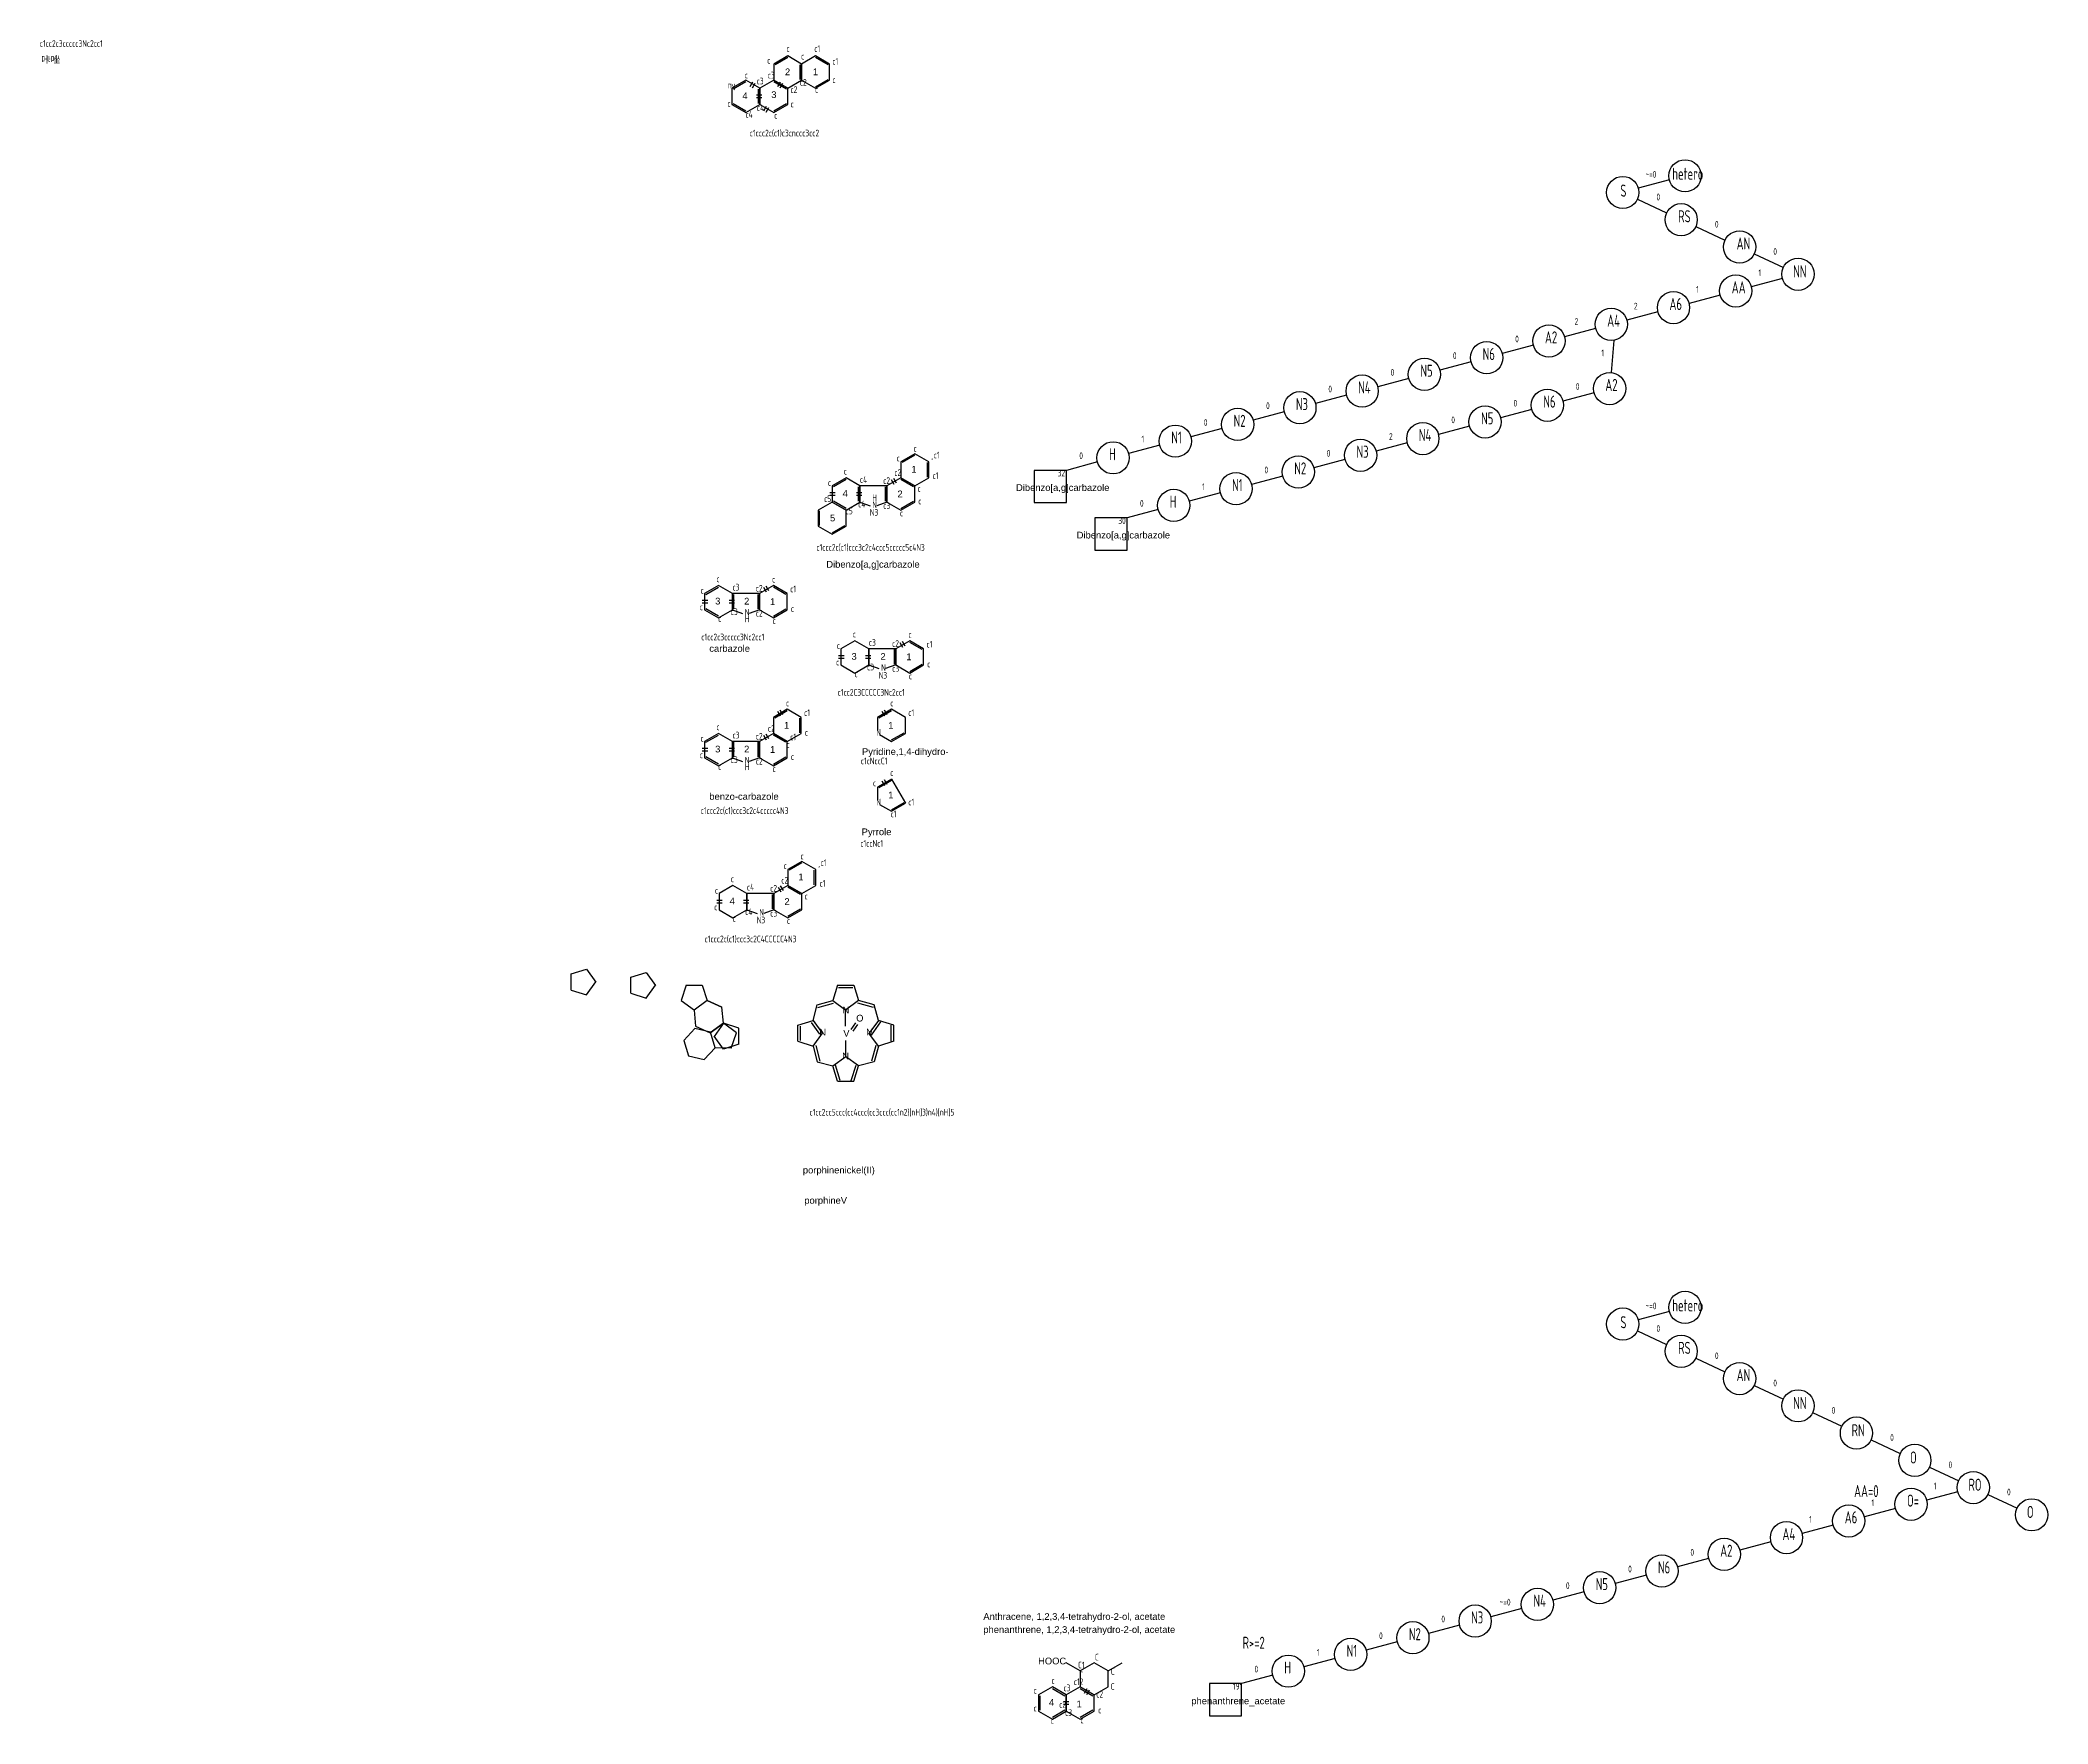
# Model space of a CAD drawing. Header units: millimetres. Extents: x 1948 to 8157, y -969 to 2597.
# Drawn here: x 2259 to 3006, y -390 to 236 of the extents above; entities that cross this region are included whole.
import ezdxf

# ---------------------------------------------------------------- set-up
doc = ezdxf.new("R2010")
doc.units = ezdxf.units.MM
doc.linetypes.add('ACAD_ISO07W100', pattern=[3, 0, -3])
doc.layers.add('text', color=7, linetype='ACAD_ISO07W100')
doc.layers.add('打断层', color=30, linetype='Continuous')
doc.styles.get("Standard").update_dxf_attribs({"font": 'arial.ttf'})
doc.styles.add('text', font='hzs.shx', dxfattribs={"width": 0.75, "bigfont": 'hztx.shx'})

msp = doc.modelspace()

# ---------------------------------------------------------------- linework, layer by layer
for p, q in [((2865.17, 184.24), (2853.58, 181.14)), ((2853.22, 177.05), (2864.1, 171.98)), ((2874.98, 166.91), (2885.85, 161.84)), ((2896.73, 156.76), (2907.6, 151.69)), ((2907.25, 147.6), (2895.65, 144.5)), ((2860.88, 135.18), (2849.29, 132.08)), ((2884.06, 141.39), (2872.47, 138.29)), ((2837.7, 128.97), (2826.11, 125.86)), ((2814.52, 122.76), (2802.93, 119.65)), ((2844.47, 124.54), (2843.42, 112.59)), ((2791.33, 116.55), (2779.74, 113.44)), ((2768.15, 110.33), (2756.56, 107.23)), ((2837.1, 105.06), (2825.51, 101.95)), ((2721.79, 97.91), (2710.2, 94.81)), ((2744.97, 104.12), (2733.38, 101.02)), ((2813.92, 98.85), (2802.33, 95.74)), ((2698.61, 91.7), (2687.01, 88.59)), ((2790.74, 92.64), (2779.15, 89.53)), ((2675.42, 85.49), (2663.83, 82.38)), ((2767.56, 86.43), (2755.96, 83.32)), ((2652.24, 79.28), (2640.65, 76.17)), ((2744.37, 80.21), (2732.78, 77.11)), ((2573.8, 70.36), (2563.8, 70.36)), ((2698.01, 67.79), (2686.42, 64.68)), ((2721.19, 74), (2709.6, 70.9)), ((2563.8, 64.36), (2567.56, 62.99)), ((2573.8, 64.36), (2570.04, 62.99)), ((2674.83, 61.58), (2663.24, 58.47)), ((2526.36, 30.29), (2516.36, 30.29)), ((2516.36, 24.29), (2520.11, 22.93)), ((2526.36, 24.29), (2522.6, 22.93)), ((2577.12, 9.72), (2567.12, 9.72)), ((2567.12, 3.72), (2570.87, 2.35)), ((2577.12, 3.72), (2573.36, 2.35)), ((2526.36, -24.78), (2516.36, -24.78)), ((2516.36, -30.78), (2520.11, -32.15)), ((2526.36, -30.78), (2522.6, -32.15)), ((2575.55, -38.72), (2580.75, -47.72)), ((2531.72, -81.37), (2521.72, -81.37)), ((2521.72, -87.37), (2525.48, -88.74)), ((2531.72, -87.37), (2527.97, -88.74)), ((2456.27, -111.29), (2462, -109.49)), ((2456.27, -117.29), (2456.27, -111.29)), ((2462, -109.49), (2465.49, -114.37)), ((2478.44, -112.49), (2484.16, -110.68)), ((2484.16, -110.68), (2487.66, -115.56)), ((2456.27, -117.29), (2462, -119.1)), ((2462, -119.1), (2465.49, -114.22)), ((2478.44, -118.49), (2478.44, -112.49)), ((2478.44, -118.49), (2484.16, -120.29)), ((2484.16, -120.29), (2487.66, -115.41)), ((2499.1, -115.49), (2497.29, -121.21)), ((2499.1, -115.49), (2505.1, -115.49)), ((2505.1, -115.49), (2506.9, -121.21)), ((2555.49, -115.49), (2553.69, -121.21)), ((2555.49, -115.49), (2561.49, -115.49)), ((2561.16, -116.49), (2555.82, -116.49)), ((2561.49, -115.49), (2563.3, -121.21)), ((2497.29, -121.21), (2502.17, -124.7)), ((2506.9, -121.21), (2502.02, -124.7)), ((2506.9, -121.21), (2512.37, -123.69)), ((2546.34, -128.56), (2547.89, -122.76)), ((2547.89, -122.76), (2553.69, -121.21)), ((2548.15, -123.73), (2553.95, -122.17)), ((2553.69, -121.21), (2558.57, -124.7)), ((2563.3, -121.21), (2558.42, -124.7)), ((2558.42, -130.7), (2558.42, -124.7)), ((2568.83, -123.73), (2563.04, -122.17)), ((2569.09, -122.76), (2563.3, -121.21)), ((2570.64, -128.56), (2569.09, -122.76)), ((2512.95, -129.66), (2508.07, -133.15)), ((2512.95, -129.66), (2509.46, -134.54)), ((2512.95, -139.27), (2509.46, -134.39)), ((2517.79, -133.21), (2512.95, -129.66)), ((2518.68, -131.46), (2512.95, -129.66)), ((2515.85, -138.89), (2517.79, -133.21)), ((2518.68, -137.46), (2518.68, -131.46)), ((2540.62, -130.36), (2546.34, -128.56)), ((2540.62, -136.36), (2540.62, -130.36)), ((2541.62, -136.03), (2541.62, -130.69)), ((2548.88, -133.65), (2545.71, -129.34)), ((2546.34, -128.56), (2549.83, -133.43)), ((2546.34, -138.16), (2549.83, -133.29)), ((2562.12, -129.52), (2560.37, -131.96)), ((2562.93, -130.1), (2561.19, -132.54)), ((2570.64, -128.56), (2567.15, -133.43)), ((2570.64, -138.16), (2567.15, -133.29)), ((2571.46, -129.14), (2567.97, -134.02)), ((2576.37, -130.36), (2570.64, -128.56)), ((2575.37, -136.36), (2575.37, -130.36)), ((2576.37, -136.36), (2576.37, -130.36)), ((2509.86, -138.75), (2505.75, -143.13)), ((2515.85, -138.89), (2509.86, -138.75)), ((2518.68, -137.46), (2512.95, -139.27)), ((2540.62, -136.36), (2546.34, -138.16)), ((2546.34, -138.16), (2547.89, -143.96)), ((2547.31, -137.91), (2548.86, -143.7)), ((2558.49, -142.07), (2558.49, -136.07)), ((2569.68, -137.91), (2568.13, -143.7)), ((2570.64, -138.16), (2569.09, -143.96)), ((2576.37, -136.36), (2570.64, -138.16)), ((2547.89, -143.96), (2553.69, -145.51)), ((2553.69, -145.51), (2558.57, -142.02)), ((2555.49, -151.24), (2553.69, -145.51)), ((2556.45, -150.93), (2554.64, -145.21)), ((2563.3, -145.51), (2558.42, -142.02)), ((2560.54, -150.93), (2562.34, -145.21)), ((2561.49, -151.24), (2563.3, -145.51)), ((2569.09, -143.96), (2563.3, -145.51)), ((2555.49, -151.24), (2561.49, -151.24)), ((2865.17, -236.94), (2853.58, -240.05)), ((2853.22, -244.14), (2864.1, -249.21)), ((2874.98, -254.28), (2885.85, -259.35)), ((2896.73, -264.42), (2907.6, -269.49)), ((2918.48, -274.57), (2929.35, -279.64)), ((2940.23, -284.71), (2951.11, -289.78)), ((2961.98, -294.85), (2972.86, -299.92)), ((2972.5, -304.01), (2960.91, -307.12)), ((2983.73, -304.99), (2994.61, -310.07)), ((2949.32, -310.22), (2937.73, -313.33)), ((2926.13, -316.43), (2914.54, -319.54)), ((2879.77, -328.86), (2868.18, -331.96)), ((2902.95, -322.65), (2891.36, -325.75)), ((2856.59, -335.07), (2845, -338.17)), ((2833.41, -341.28), (2821.81, -344.39)), ((2810.22, -347.49), (2798.63, -350.6)), ((2787.04, -353.7), (2775.45, -356.81)), ((2740.68, -366.13), (2729.09, -369.23)), ((2763.86, -359.92), (2752.27, -363.02)), ((2645.81, -370.63), (2640.61, -367.63)), ((2656.2, -370.63), (2661.4, -367.63)), ((2717.49, -372.34), (2705.9, -375.44))]:
    msp.add_line(p, q)
for points in [[(2531.69, 227.39), (2531.69, 221.39), (2536.89, 218.39), (2542.09, 221.39), (2542.09, 227.39), (2536.89, 230.39)], [(2542.09, 227.39), (2542.09, 221.39), (2547.28, 218.39), (2552.48, 221.39), (2552.48, 227.39), (2547.28, 230.39)], [(2516.1, 218.39), (2516.1, 212.39), (2521.3, 209.39), (2526.5, 212.39), (2526.5, 218.39), (2521.3, 221.39)], [(2526.5, 218.39), (2526.5, 212.39), (2531.69, 209.39), (2536.89, 212.39), (2536.89, 218.39), (2531.69, 221.39)], [(2579, 79.36), (2579, 73.36), (2584.19, 70.36), (2589.39, 73.36), (2589.39, 79.36), (2584.19, 82.36)], [(2628.65, 76.17), (2628.65, 64.17), (2640.65, 64.17), (2640.65, 76.17)], [(2553.41, 70.36), (2553.41, 64.36), (2558.61, 61.36), (2563.8, 64.36), (2563.8, 70.36), (2558.61, 73.36)], [(2573.8, 70.36), (2573.8, 64.36), (2579, 61.36), (2584.19, 64.36), (2584.19, 70.36), (2579, 73.36)], [(2548.21, 61.36), (2548.21, 55.36), (2553.41, 52.36), (2558.61, 55.36), (2558.61, 61.36), (2553.41, 64.36)], [(2651.24, 58.47), (2651.24, 46.47), (2663.24, 46.47), (2663.24, 58.47)], [(2505.96, 30.29), (2505.96, 24.29), (2511.16, 21.29), (2516.36, 24.29), (2516.36, 30.29), (2511.16, 33.29)], [(2526.36, 30.29), (2526.36, 24.29), (2531.55, 21.29), (2536.75, 24.29), (2536.75, 30.29), (2531.55, 33.29)], [(2556.72, 9.72), (2556.72, 3.72), (2561.92, 0.72), (2567.12, 3.72), (2567.12, 9.72), (2561.92, 12.72)], [(2577.12, 9.72), (2577.12, 3.72), (2582.31, 0.72), (2587.51, 3.72), (2587.51, 9.72), (2582.31, 12.72)], [(2531.55, -15.78), (2531.55, -21.78), (2536.75, -24.78), (2541.94, -21.78), (2541.94, -15.78), (2536.75, -12.78)], [(2505.96, -24.78), (2505.96, -30.78), (2511.16, -33.78), (2516.36, -30.78), (2516.36, -24.78), (2511.16, -21.78)], [(2526.36, -24.78), (2526.36, -30.78), (2531.55, -33.78), (2536.75, -30.78), (2536.75, -24.78), (2531.55, -21.78)], [(2536.92, -72.37), (2536.92, -78.37), (2542.12, -81.37), (2547.31, -78.37), (2547.31, -72.37), (2542.12, -69.37)], [(2511.33, -81.37), (2511.33, -87.37), (2516.53, -90.37), (2521.72, -87.37), (2521.72, -81.37), (2516.53, -78.37)], [(2531.72, -81.37), (2531.72, -87.37), (2536.92, -90.37), (2542.12, -87.37), (2542.12, -81.37), (2536.92, -78.37)], [(2506.9, -121.21), (2502.02, -124.7), (2502.61, -130.67), (2508.07, -133.15), (2512.95, -129.66), (2512.37, -123.69)], [(2508.12, -133.01), (2502.28, -131.64), (2498.17, -136.01), (2499.91, -141.76), (2505.75, -143.13), (2509.86, -138.75)], [(2645.81, -370.63), (2645.81, -376.63), (2651.01, -379.63), (2656.2, -376.63), (2656.2, -370.63), (2651.01, -367.63)], [(2630.22, -379.63), (2630.22, -385.63), (2635.42, -388.63), (2640.61, -385.63), (2640.61, -379.63), (2635.42, -376.63)], [(2640.61, -379.63), (2640.61, -385.63), (2645.81, -388.63), (2651.01, -385.63), (2651.01, -379.63), (2645.81, -376.63)], [(2693.9, -375.44), (2693.9, -387.44), (2705.9, -387.44), (2705.9, -375.44)]]:
    msp.add_lwpolyline(points, close=True)
for points in [[(2536.89, 229.81), (2532.19, 227.1)], [(2541.59, 221.68), (2541.59, 227.1)], [(2551.98, 227.1), (2547.28, 229.81)], [(2521.3, 220.81), (2516.6, 218.1)], [(2526, 212.68), (2526, 218.1)], [(2536.39, 218.1), (2531.69, 220.81)], [(2547.28, 218.96), (2551.98, 221.68)], [(2516.6, 212.68), (2521.3, 209.96)], [(2531.69, 209.96), (2536.39, 212.68)], [(2584.19, 81.78), (2579.5, 79.07)], [(2588.89, 73.65), (2588.89, 79.07)], [(2558.61, 72.78), (2553.91, 70.07)], [(2563.3, 64.65), (2563.3, 70.07)], [(2563.8, 70.36), (2563.8, 64.36)], [(2573.3, 64.65), (2573.3, 70.07)], [(2573.8, 64.36), (2573.8, 70.36)], [(2583.69, 70.07), (2579, 72.78)], [(2548.71, 55.65), (2548.71, 61.07)], [(2558.61, 61.94), (2553.91, 64.65)], [(2579, 61.94), (2583.69, 64.65)], [(2553.41, 52.94), (2558.11, 55.65)], [(2506.46, 30.01), (2511.16, 32.72)], [(2516.36, 30.29), (2516.36, 24.29)], [(2516.86, 24.58), (2516.86, 30.01)], [(2525.86, 24.58), (2525.86, 30.01)], [(2526.36, 24.29), (2526.36, 30.29)], [(2536.25, 30.01), (2531.55, 32.72)], [(2511.16, 21.87), (2506.46, 24.58)], [(2531.55, 21.87), (2536.25, 24.58)], [(2567.12, 9.72), (2567.12, 3.72)], [(2576.62, 4.01), (2576.62, 9.43)], [(2577.12, 3.72), (2577.12, 9.72)], [(2587.01, 9.43), (2582.31, 12.14)], [(2582.31, 1.3), (2587.01, 4.01)], [(2536.75, -13.36), (2532.05, -16.07)], [(2571.11, -22.21), (2575.55, -24.78), (2580.75, -21.78), (2580.75, -15.78), (2575.55, -12.78), (2570.36, -15.78), (2570.36, -20.54)], [(2575.55, -13.36), (2570.86, -16.07)], [(2506.46, -25.07), (2511.16, -22.36)], [(2536.25, -25.07), (2531.55, -22.36)], [(2541.44, -21.49), (2541.44, -16.07)], [(2575.55, -24.2), (2580.25, -21.49)], [(2516.36, -24.78), (2516.36, -30.78)], [(2516.86, -30.49), (2516.86, -25.07)], [(2525.86, -30.49), (2525.86, -25.07)], [(2526.36, -30.78), (2526.36, -24.78)], [(2511.16, -33.2), (2506.46, -30.49)], [(2531.55, -33.2), (2536.25, -30.49)], [(2575.55, -38.72), (2570.36, -41.72), (2570.36, -46.48)], [(2575.55, -39.3), (2570.86, -42.01)], [(2571.11, -48.15), (2575.55, -50.72), (2580.75, -47.72)], [(2575.55, -50.14), (2580.25, -47.43)], [(2542.12, -69.95), (2537.42, -72.66)], [(2546.81, -78.08), (2546.81, -72.66)], [(2521.72, -81.37), (2521.72, -87.37)], [(2531.22, -87.08), (2531.22, -81.66)], [(2531.72, -87.37), (2531.72, -81.37)], [(2541.62, -81.66), (2536.92, -78.95)], [(2536.92, -89.8), (2541.62, -87.08)], [(2630.72, -379.92), (2630.72, -385.34)], [(2635.42, -377.2), (2640.11, -379.92)], [(2645.81, -377.2), (2650.51, -379.92)], [(2640.11, -385.34), (2635.42, -388.05)], [(2650.51, -385.34), (2645.81, -388.05)]]:
    msp.add_lwpolyline(points)
for centre in [(2870.97, 185.8), (2847.79, 179.59), (2869.54, 169.44), (2891.29, 159.3), (2913.04, 149.16), (2866.68, 136.73), (2889.86, 142.95), (2843.49, 130.52), (2820.31, 124.31), (2797.13, 118.1), (2773.95, 111.89), (2842.9, 106.61), (2727.58, 99.46), (2750.77, 105.68), (2819.72, 100.4), (2704.4, 93.25), (2796.53, 94.19), (2681.22, 87.04), (2773.35, 87.98), (2658.04, 80.83), (2750.17, 81.77), (2703.8, 69.34), (2726.99, 75.56), (2680.62, 63.13), (2870.97, -235.39), (2847.79, -241.6), (2869.54, -251.74), (2891.29, -261.89), (2913.04, -272.03), (2934.79, -282.17), (2956.54, -292.32), (2978.29, -302.46), (2955.11, -308.67), (2931.93, -314.88), (3000.05, -312.6), (2885.57, -327.3), (2908.75, -321.09), (2862.38, -333.52), (2839.2, -339.73), (2816.02, -345.94), (2792.84, -352.15), (2746.47, -364.57), (2769.65, -358.36), (2723.29, -370.79)]:
    msp.add_circle(centre, 6)
at = {"layer": '打断层'}
for p, q in [((2522.86, 219.04), (2523.86, 220.77)), ((2523.73, 218.54), (2524.73, 220.27)), ((2533.26, 219.04), (2534.26, 220.77)), ((2534.12, 218.54), (2535.12, 220.27)), ((2525.25, 215.91), (2527.25, 215.91)), ((2525.25, 214.91), (2527.25, 214.91)), ((2528.06, 210.04), (2529.06, 211.77)), ((2528.93, 209.54), (2529.93, 211.27)), ((2552.55, 67.89), (2554.55, 67.89)), ((2562.55, 67.89), (2564.55, 67.89)), ((2575.36, 72.71), (2576.36, 70.97)), ((2576.23, 73.21), (2577.23, 71.47)), ((2552.55, 66.89), (2554.55, 66.89)), ((2562.55, 66.89), (2564.55, 66.89)), ((2527.92, 32.64), (2528.92, 30.91)), ((2528.79, 33.14), (2529.79, 31.41)), ((2505.11, 27.82), (2507.11, 27.82)), ((2505.11, 26.82), (2507.11, 26.82)), ((2515.11, 27.82), (2517.11, 27.82)), ((2515.11, 26.82), (2517.11, 26.82)), ((2578.68, 12.07), (2579.68, 10.33)), ((2579.54, 12.57), (2580.54, 10.83)), ((2555.87, 7.25), (2557.87, 7.25)), ((2555.87, 6.25), (2557.87, 6.25)), ((2565.87, 7.25), (2567.87, 7.25)), ((2565.87, 6.25), (2567.87, 6.25)), ((2533.12, -13.43), (2534.12, -15.17)), ((2533.98, -12.93), (2534.98, -14.67)), ((2571.92, -13.43), (2572.92, -15.17)), ((2572.79, -12.93), (2573.79, -14.67)), ((2528.79, -21.93), (2529.79, -23.67)), ((2505.11, -27.25), (2507.11, -27.25)), ((2505.11, -28.25), (2507.11, -28.25)), ((2515.11, -27.25), (2517.11, -27.25)), ((2515.11, -28.25), (2517.11, -28.25)), ((2527.92, -22.43), (2528.92, -24.17)), ((2571.92, -39.37), (2572.92, -41.1)), ((2572.79, -38.87), (2573.79, -40.6)), ((2533.29, -79.03), (2534.29, -80.76)), ((2534.15, -78.53), (2535.15, -80.26)), ((2510.47, -83.85), (2512.47, -83.85)), ((2510.47, -84.85), (2512.47, -84.85)), ((2520.47, -83.85), (2522.47, -83.85)), ((2520.47, -84.85), (2522.47, -84.85)), ((2647.37, -378.97), (2648.37, -377.24)), ((2648.24, -379.47), (2649.24, -377.74)), ((2639.61, -382.1), (2641.61, -382.1)), ((2639.61, -383.1), (2641.61, -383.1))]:
    msp.add_line(p, q, dxfattribs=at)

# ---------------------------------------------------------------- texts
at = {"color": 1}
msp.add_text('咔唑', height=2.5, dxfattribs=at).set_placement((2259, 227.83))
at = {"layer": 'text', "style": 'text', "width": 0.75}
for s, height, p in [('c1cc2c3ccccc3Nc2cc1', 2.5, (2258.44, 233.78)), ('c', 2.5, (2536.42, 231.87)), ('c1', 2.5, (2546.81, 231.87)), ('c', 2.5, (2529.27, 227.54)), ('c3', 2.5, (2529.46, 222.01)), ('c', 2.5, (2541.87, 229.08)), ('c1', 2.5, (2553.53, 227.17)), ('n', 2.5, (2514.58, 218.36)), ('c', 2.5, (2520.89, 222.02)), ('c3', 2.5, (2525.34, 219.85)), ('c2', 2.5, (2537.94, 216.64)), ('c2', 2.5, (2541.4, 219.34)), ('c', 2.5, (2547.09, 216.66)), ('c', 2.5, (2553.53, 220.29)), ('c', 2.5, (2514.45, 211.42)), ('c4', 2.5, (2521.17, 207.4)), ('c4', 2.5, (2525.43, 209.86)), ('c', 2.5, (2537.94, 211.29)), ('c1ccc2c(c1)c3cnccc3cc2', 2.5, (2522.74, 200.45)), ('c', 2.5, (2531.85, 207.09)), ('~=0', 2.5, (2856.24, 185.1)), ('hetero', 4.5, (2866.23, 184.31)), ('S', 4.5, (2846.89, 178.02)), ('0', 2.5, (2860.34, 176.66)), ('RS', 4.5, (2868.42, 168.49)), ('0', 2.5, (2882.09, 166.52)), ('AN', 4.5, (2890.18, 158.34)), ('0', 2.5, (2903.84, 156.38)), ('1', 2.5, (2898.31, 148.46)), ('NN', 4.5, (2911.24, 147.97)), ('1', 2.5, (2875.13, 142.25)), ('AA', 4.5, (2888.36, 142.04)), ('2', 2.5, (2851.94, 136.04)), ('A6', 4.5, (2865.18, 135.83)), ('A2', 4.5, (2818.82, 123.41)), ('2', 2.5, (2829.85, 130.32)), ('A4', 4.5, (2842, 129.62)), ('0', 2.5, (2784.54, 117.61)), ('N6', 4.5, (2795.63, 117.2)), ('0', 2.5, (2807.73, 123.82)), ('1', 2.5, (2839.84, 118.62)), ('0', 2.5, (2761.36, 111.39)), ('N5', 4.5, (2772.45, 110.98)), ('0', 2.5, (2738.18, 105.18)), ('N4', 4.5, (2749.27, 104.77)), ('0', 2.5, (2830.31, 106.12)), ('A2', 4.5, (2841.29, 105.71)), ('0', 2.5, (2715, 98.97)), ('N3', 4.5, (2726.09, 98.56)), ('N5', 4.5, (2795.04, 93.29)), ('0', 2.5, (2807.13, 99.91)), ('N6', 4.5, (2818.22, 99.5)), ('N1', 4.5, (2679.72, 86.14)), ('0', 2.5, (2691.81, 92.76)), ('N2', 4.5, (2702.91, 92.35)), ('2', 2.5, (2760.76, 87.49)), ('N4', 4.5, (2771.86, 87.08)), ('0', 2.5, (2783.95, 93.7)), ('c', 2.5, (2583.72, 83.08)), ('c1', 2.5, (2591.25, 80.61)), ('0', 2.5, (2645.45, 80.34)), ('H', 4.5, (2656.54, 79.93)), ('1', 2.5, (2668.63, 86.55)), ('0', 2.5, (2737.58, 81.27)), ('N3', 4.5, (2748.67, 80.86)), ('c', 2.5, (2557.79, 74.59)), ('c2', 2.5, (2576.6, 74.09)), ('c', 2.5, (2577.44, 79.46)), ('c1', 2.5, (2590.84, 72.93)), ('32', 2.5, (2637.4, 73.9)), ('0', 2.5, (2714.4, 75.06)), ('N2', 4.5, (2725.49, 74.65)), ('c', 2.5, (2551.89, 70.34)), ('c4', 2.5, (2563.79, 71.5)), ('c2', 2.5, (2572.45, 71.09)), ('c', 2.5, (2585.24, 68.16)), ('1', 2.5, (2691.22, 68.85)), ('N1', 4.5, (2702.31, 68.44)), ('c5', 2.5, (2550.45, 64.35)), ('c5', 2.5, (2558.47, 59.81)), ('c4', 2.5, (2563.14, 62.34)), ('N3', 2.5, (2567.46, 59.29)), ('c3', 2.5, (2572.49, 61.81)), ('c', 2.5, (2578.69, 59.04)), ('c', 2.5, (2585.52, 63.5)), ('0', 2.5, (2668.04, 62.64)), ('H', 4.5, (2679.13, 62.23)), ('30', 2.5, (2659.99, 56.21)), ('c1ccc2c(c1)ccc3c2c4ccc5ccccc5c4N3', 2.5, (2547.59, 46.22)), ('c', 2.5, (2504.44, 30.27)), ('c', 2.5, (2510.34, 34.53)), ('c3', 2.5, (2516.35, 31.43)), ('c2', 2.5, (2525, 31.02)), ('c', 2.5, (2531.08, 34.39)), ('c1', 2.5, (2537.8, 30.77)), ('c', 2.5, (2504.15, 24.1)), ('c3', 2.5, (2515.69, 22.28)), ('c2', 2.5, (2525.05, 21.75)), ('c', 2.5, (2538.08, 23.43)), ('c1cc2c3ccccc3Nc2cc1', 2.5, (2504.72, 12.87)), ('c', 2.5, (2511.02, 19.75)), ('c', 2.5, (2531.25, 18.97)), ('c', 2.5, (2561.1, 13.95)), ('c', 2.5, (2581.84, 13.82)), ('c', 2.5, (2555.2, 9.7)), ('c3', 2.5, (2567.11, 10.86)), ('c2', 2.5, (2575.76, 10.45)), ('c1', 2.5, (2588.56, 10.2)), ('c', 2.5, (2554.91, 3.53)), ('c', 2.5, (2561.78, -0.83)), ('c3', 2.5, (2566.45, 1.7)), ('N3', 2.5, (2570.78, -1.35)), ('c3', 2.5, (2575.8, 1.17)), ('c', 2.5, (2582.01, -1.6)), ('c', 2.5, (2588.83, 2.86)), ('c1cc2C3CCCCC3Nc2cc1', 2.5, (2555.48, -7.71)), ('c', 2.5, (2536.27, -11.68)), ('c1', 2.5, (2543, -15.3)), ('c', 2.5, (2575.08, -11.68)), ('c1', 2.5, (2581.8, -15.3)), ('c', 2.5, (2510.34, -20.55)), ('c3', 2.5, (2516.35, -23.64)), ('c2', 2.5, (2525, -24.05)), ('c2', 2.5, (2529.53, -21.12)), ('c1', 2.5, (2537.8, -24.3)), ('c', 2.5, (2543.27, -22.64)), ('c', 2.5, (2504.15, -30.98)), ('c', 2.5, (2504.44, -24.8)), ('c', 2.5, (2536.44, -27.1)), ('c', 2.5, (2538.08, -31.64)), ('c', 2.5, (2511.02, -35.33)), ('c3', 2.5, (2515.69, -32.8)), ('c2', 2.5, (2525.05, -33.33)), ('c', 2.5, (2531.25, -36.1)), ('c1cNccC1', 2.5, (2564.11, -33.23)), ('c', 2.5, (2575.08, -37.62)), ('c', 2.5, (2568.65, -41.41)), ('c1ccc2c(c1)ccc3c2c4ccccc4N3', 2.5, (2504.5, -51.73)), ('c1', 2.5, (2575.21, -52.96)), ('c1', 2.5, (2581.8, -48.57)), ('c', 2.5, (2541.64, -68.65)), ('c1ccNc1', 2.5, (2563.94, -63.96)), ('c', 2.5, (2535.36, -72.27)), ('c1', 2.5, (2549.17, -71.13)), ('c', 2.5, (2509.81, -81.4)), ('c', 2.5, (2515.71, -77.14)), ('c4', 2.5, (2521.72, -80.23)), ('c2', 2.5, (2530.37, -80.64)), ('c2', 2.5, (2534.52, -77.64)), ('c', 2.5, (2543.17, -83.57)), ('c1', 2.5, (2548.76, -78.8)), ('c', 2.5, (2509.52, -87.57)), ('c4', 2.5, (2521.06, -89.39)), ('c3', 2.5, (2530.41, -89.92)), ('c1ccc2c(c1)ccc3c2C4CCCCC4N3', 2.5, (2505.96, -99.5)), ('c', 2.5, (2516.39, -91.92)), ('N3', 2.5, (2525.38, -92.44)), ('c', 2.5, (2536.62, -92.7)), ('c1cc2cc5ccc(cc4ccc(cc3ccc(cc1n2)[nH]3)n4)[nH]5', 2.5, (2545.02, -163.99)), ('S', 4.5, (2846.89, -243.17)), ('~=0', 2.5, (2856.24, -236.08)), ('hetero', 4.5, (2866.23, -236.88)), ('0', 2.5, (2860.34, -244.52)), ('RS', 4.5, (2868.42, -252.7)), ('0', 2.5, (2882.09, -254.67)), ('AN', 4.5, (2890.18, -262.84)), ('0', 2.5, (2903.84, -264.81)), ('NN', 4.5, (2911.24, -273.22)), ('0', 2.5, (2925.59, -274.95)), ('RN', 4.5, (2932.99, -283.36)), ('0', 2.5, (2947.34, -285.1)), ('O', 4.5, (2954.75, -293.51)), ('0', 2.5, (2969.1, -295.24)), ('AA=0', 4.5, (2933.92, -306.02)), ('O=', 4.5, (2953.62, -309.57)), ('1', 2.5, (2963.56, -303.15)), ('RO', 4.5, (2976.5, -303.65)), ('0', 2.5, (2990.85, -305.38)), ('1', 2.5, (2917.2, -315.58)), ('A6', 4.5, (2930.43, -315.78)), ('1', 2.5, (2940.38, -309.36)), ('1', 2.5, (2940.38, -309.36)), ('O', 4.5, (2998.25, -313.79)), ('A4', 4.5, (2907.25, -322)), ('0', 2.5, (2872.98, -327.8)), ('A2', 4.5, (2884.07, -328.21)), ('N5', 4.5, (2837.71, -340.63)), ('0', 2.5, (2849.8, -334.01)), ('N6', 4.5, (2860.89, -334.42)), ('N4', 4.5, (2814.52, -346.84)), ('0', 2.5, (2826.62, -340.22)), ('0', 2.5, (2780.25, -352.64)), ('N3', 4.5, (2791.34, -353.05)), ('~=0', 2.5, (2801.94, -346.36)), ('R>=2', 4.5, (2706.26, -362.47)), ('0', 2.5, (2757.07, -358.86)), ('N2', 4.5, (2768.16, -359.27)), ('C', 2.5, (2651.28, -366.82)), ('1', 2.5, (2733.89, -365.07)), ('N1', 4.5, (2744.98, -365.48)), ('c12', 2.5, (2643.42, -376)), ('C1', 2.5, (2645, -369.74)), ('C', 2.5, (2657.2, -372.12)), ('0', 2.5, (2710.7, -371.28)), ('H', 4.5, (2721.79, -371.69)), ('c', 2.5, (2628.49, -379.18)), ('c', 2.5, (2635.11, -375.52)), ('c3', 2.5, (2639.58, -378.26)), ('c2', 2.5, (2651.79, -380.62)), ('C', 2.5, (2657.16, -377.76)), ('191', 2.5, (2702.66, -377.71)), ('c', 2.5, (2628.41, -385.8)), ('c', 2.5, (2634.82, -390.4)), ('c2', 2.5, (2637.98, -384.44)), ('c3', 2.5, (2640.17, -387.45)), ('c', 2.5, (2645.87, -390.25)), ('c', 2.5, (2652.49, -386.49))]:
    msp.add_text(s, height=height, dxfattribs=at).set_placement(p)
at = {"layer": 'text'}
for s, height, p in [('2', 2.5, (2535.88, 223.24)), ('1', 2.5, (2546.27, 223.24)), ('4', 2.5, (2520.03, 214.34)), ('3', 2.5, (2530.77, 214.75)), ('1', 2.5, (2582.93, 75.31)), ('*', 1.2, (2590.37, 79.45)), ('4', 2.5, (2557.34, 66.31)), ('2', 2.5, (2577.75, 66.15)), ('5', 2.5, (2552.65, 57.17)), ('3', 2.5, (2509.89, 26.24)), ('2', 2.5, (2520.66, 26.22)), ('1', 2.5, (2530.31, 26.08)), ('3', 2.5, (2560.65, 5.67)), ('2', 2.5, (2571.42, 5.65)), ('1', 2.5, (2581.07, 5.51)), ('1', 2.5, (2535.51, -19.99)), ('1', 2.5, (2574.31, -19.99)), ('3', 2.5, (2509.89, -28.83)), ('2', 2.5, (2520.66, -28.85)), ('1', 2.5, (2530.31, -28.99)), ('1', 2.5, (2574.31, -45.93)), ('1', 2.5, (2540.85, -76.43)), ('*', 1.2, (2548.3, -72.29)), ('4', 2.5, (2515.26, -85.43)), ('2', 2.5, (2535.68, -85.58)), ('N', 2.5, (2557.31, -125.94)), ('O', 2.5, (2562.39, -128.98)), ('N', 2.5, (2548.66, -134.18)), ('V', 2.5, (2557.59, -134.61)), ('N', 2.5, (2566.08, -134.18)), ('N', 2.5, (2557.18, -143.06)), ('Anthracene, 1,2,3,4-tetrahydro-2-ol, acetate', 2.5, (2609.73, -351.7)), ('phenanthrene, 1,2,3,4-tetrahydro-2-ol, acetate', 2.5, (2609.73, -356.56)), ('HOOC', 2.5, (2630.11, -368.26)), ('*', 1.2, (2646.1, -371.98)), ('4', 2.5, (2634.15, -383.68)), ('1', 2.5, (2644.45, -384.23))]:
    msp.add_text(s, height=height, dxfattribs=at).set_placement(p)
at = {"layer": 'text', "style": 'text', "width": 0.75}
for s, p in [('N', (2515.78, 217.61)), ('H', (2568.38, 64.69)), ('N', (2568.38, 62.15)), ('N', (2520.94, 22.08)), ('H', (2520.96, 19.63)), ('N', (2571.7, 1.51)), ('N', (2569.88, -22.59)), ('N', (2520.94, -32.99)), ('H', (2520.96, -35.45)), ('N', (2569.88, -48.53)), ('N', (2526.31, -89.58))]:
    msp.add_text(s, height=2.5, rotation=360, dxfattribs=at).set_placement(p)
at = {"layer": 'text', "color": 1}
for s, p in [('Dibenzo[a,g]carbazole', (2621.91, 68.51)), ('Dibenzo[a,g]carbazole', (2644.49, 50.81)), ('Dibenzo[a,g]carbazole', (2551.27, 39.94)), ('carbazole', (2507.71, 8.61)), ('Pyridine,1,4-dihydro-', (2564.56, -29.76)), ('benzo-carbazole', (2507.71, -46.46)), ('Pyrrole', (2564.45, -59.63)), ('porphinenickel(II)', (2542.54, -185.53)), ('porphineV', (2543.07, -196.81)), ('phenanthrene_acetate', (2687.16, -383.11))]:
    msp.add_text(s, height=2.5, dxfattribs=at).set_placement(p)

doc.saveas('drawing.dxf')
